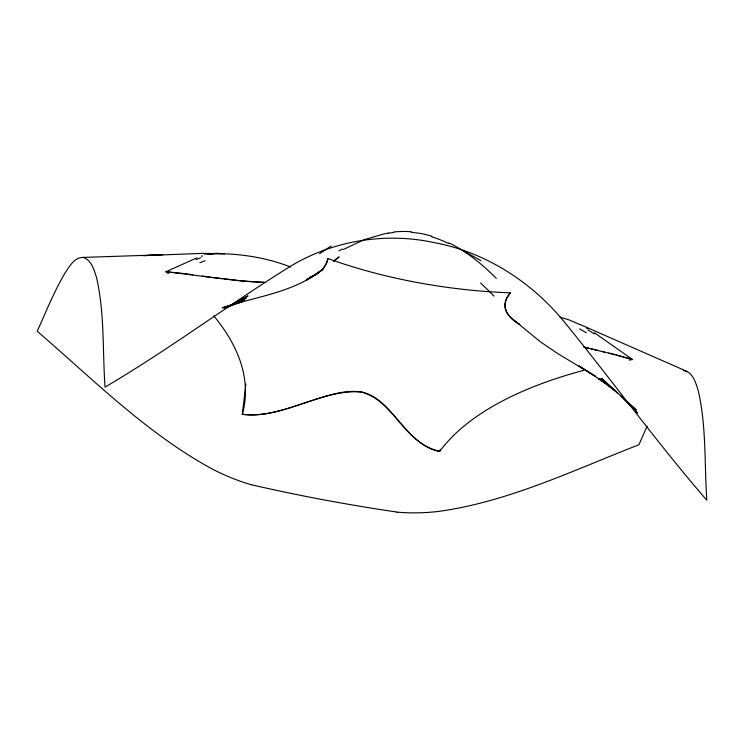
<?xml version="1.0" encoding="UTF-8"?>
<svg xmlns="http://www.w3.org/2000/svg" width="744" height="744" viewBox="0 0 744 744"><rect width="100%" height="100%" fill="white"/><g stroke="black" fill="none" stroke-linecap="round" stroke-linejoin="round"><path stroke-width="1.12" d="M245.846 384.062L242.33 414.287C259.182 416.649 275.912 412.083 291.89 407.182M324.272 267.031A83.523 35.163 7.1 0 1 320.785 270.937L315.921 274.443L309.616 277.428A62.775 26.431 7.1 0 0 315.912 274.443A70.606 29.723 7.1 0 0 320.766 270.937L324.282 267.031L326.616 262.865L327.964 258.521A271.541 114.334 7.1 0 0 510.282 292.838L507.454 296.903A104.699 44.082 7.1 0 0 505.585 301.153A83.523 35.163 7.1 0 0 504.944 305.598A70.606 29.723 7.1 0 0 505.781 310.183A62.775 26.431 7.1 0 0 508.31 314.814L512.57 319.381L519.749 324.57A65.602 27.621 7.1 0 1 512.56 319.381A60.71 25.566 7.1 0 1 508.31 314.814C504.348 309.634 504.06 302.445 507.454 296.903A115.497 48.63 7.1 0 1 510.282 292.838M440.495 449.283L439.676 451.431C422.945 447.86 410.539 435.24 399.947 422.648M647.122 426.135L638.929 444.735C573.996 470.003 509.91 501.131 440.309 511.193A202.043 183.759 27.7 0 1 396.877 512.151M317.632 273.318L307.188 279.744L322.961 269.254M307.188 279.744L316.591 274.071L322.849 269.309M316.591 274.071L306.23 279.828L315.558 274.722M229.189 306.156L248.096 295.87L227.422 307.049L246.143 298.223L225.674 307.728L244.19 300.241L223.944 308.053L242.33 301.646L222.279 307.839C250.858 298.195 281.604 294.168 308.183 279.214M343.207 249.566L364.095 239.698L383.523 234.016A102.328 74.902 19.6 0 1 388.554 233.114M196.788 257.889L165.968 271.737A474.393 199.736 7.1 0 1 168.516 273.634M302.603 403.713L312.043 400.588M301.422 404.104L293.089 406.801M313.233 400.198C328.727 395.408 344.844 389.493 361.305 392.004C375.032 394.59 384.983 405.238 393.716 415.347M201.475 256.262L202.684 255.88M207.66 254.55L216.458 253.248L224.446 253.983M388.563 233.142L393.716 232.509M290.69 267.049C263.283 256.28 233.346 252.597 204.033 253.778L220.754 253.592L201.522 253.406L143.471 255.638L162.843 254.746M251.119 484.744A200.015 181.917 27.7 0 1 212.217 469.008C146.568 433.324 93.381 379.579 37.2 331.257C46.109 311.624 54.089 291.453 65.128 272.881C69.471 266.678 74.168 257.284 82.91 257.415L160.239 254.848M683.494 370.614C692.906 371.656 695.761 383.03 698.225 390.563C706.502 426.424 704.354 463.717 706.8 500.191C656.636 442.392 611.949 380.193 563.543 321.008C530.742 281.26 484.893 251.974 433.938 242.544C384.62 231.942 331.75 240.768 288.774 267.301C226.771 306.054 168.116 350.006 105.025 387.122C102.458 350.619 104.802 313.233 96.469 277.335C94.06 269.923 91.503 259.684 82.91 257.415M264.948 282.394L241.986 280.934A222.744 93.781 7.1 0 1 237.224 280.469L224.539 279.019M411.339 232.333L418.695 233.17A66.021 47.132 18.5 0 1 424.573 234.276L431.855 236.192M396.877 512.058C348.025 504.841 299.246 495.802 251.137 484.679M183.405 273.476L165.968 271.737L222.958 278.823M184.986 273.68L192.901 274.759M211.873 277.382L241.986 280.934A179.778 75.693 7.1 0 0 254.662 281.948A133.892 56.367 7.1 0 0 264.111 282.413M210.292 277.168L202.377 276.08M615.018 354.609L590.876 348.787M601.44 351.335L604.463 352.061M598.418 350.61L583.361 346.937M589.369 348.425L584.858 347.318M560.111 317.177L569.104 319.911L579.901 324.598M608.992 353.14L632.558 359.538A474.393 199.736 7.1 0 0 629.359 360.124M616.525 354.981L632.558 359.538L594.298 332.698M687.131 371.47L580.134 324.524M449.069 242.925C466.934 251.565 482.372 264.418 496.332 278.377M463.949 251.165L481.108 260.726M586.635 328.141L588.244 329.043M608.983 385.327L579.018 365.964L595.219 376.129L557.73 353.586L540.014 341.533L512.151 318.609M607.932 384.62L598.381 378.584L616.032 391.186M613.363 389.121L600.045 378.808L617.483 393.027L601.775 378.482L636.269 410.018L620.505 395.603L637.543 412.985L622.04 396.571M394.339 416.073L399.323 421.913M327.964 258.521A115.497 48.63 7.1 0 1 326.607 262.865M319.557 253.76A304.78 188.009 6.2 0 1 331.21 246.069M326.607 262.865A104.699 44.082 7.1 0 1 324.291 267.04M213.723 315.819A474.393 199.736 7.1 0 1 242.33 414.287C283.882 419.207 320.069 388.907 361.305 392.004C394.943 401.081 404.671 444.214 439.676 451.431A474.393 199.736 7.1 0 1 583.575 370.373M196.025 259.535A286.291 88.75 -57.6 0 1 200.75 257.768M199.931 262.762A321.148 104.755 -60.5 0 1 205.065 260.791M588.216 330.141A286.291 152.036 76.1 0 1 594.242 333.861M579.65 328.941A321.148 176.533 79.2 0 1 586.263 332.791M480.568 282.971A313.624 154.38 30.5 0 1 494.035 296.168M338.818 250.951A340.12 189.432 0.2 0 1 342.259 249.026M393.511 232.007A85.3 62.189 19.3 0 1 411.265 231.747M431.687 236.825A85.3 61.064 18.5 0 1 448.706 243.493M338.957 257.052L333.628 261.116L338.957 257.052"/></g></svg>
